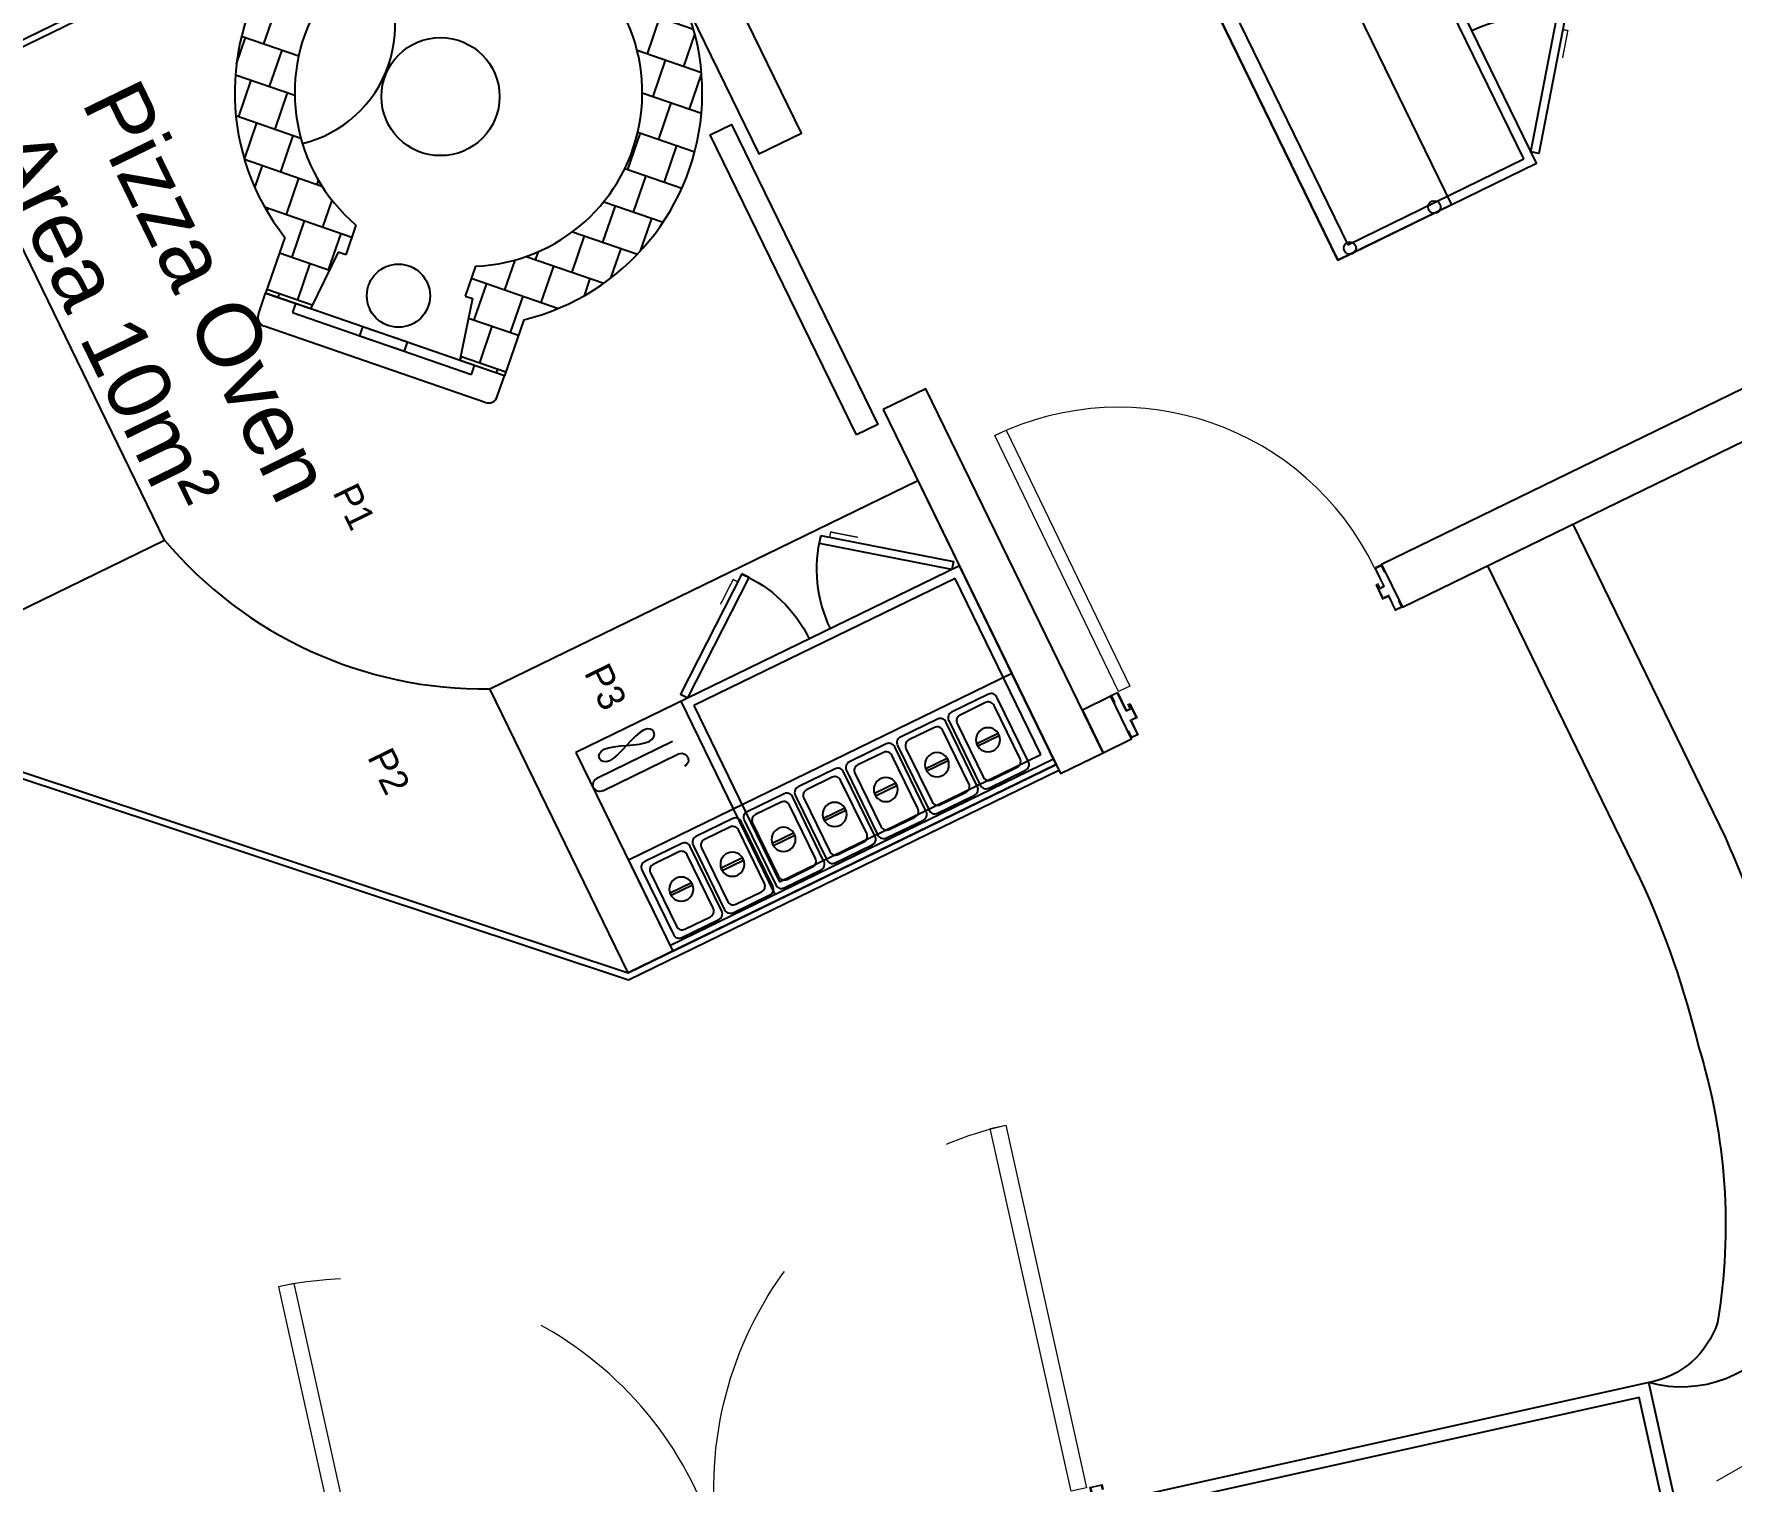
# Model space of a CAD drawing. Header units: millimetres. Extents: x 32582 to 41721, y -247935 to -234947.
# Drawn here: x 38858 to 39395, y -245318 to -244860 of the extents above; entities that cross this region are included whole.
import ezdxf
from ezdxf.enums import TextEntityAlignment as Align

# ---------------------------------------------------------------- set-up
doc = ezdxf.new("R2010")
doc.units = ezdxf.units.MM
doc.header["$LTSCALE"] = 300
doc.header["$MEASUREMENT"] = 0
for name, pattern in [('DASHED', [19.05, 12.7, -6.35]), ('DGN Style 2', [4.165224, 2.499135, -1.66609]), ('TDME_FASHION_L3$0$DGN Style 2', [4.165224, 2.499135, -1.66609])]:
    doc.linetypes.add(name, pattern=pattern)
for name, color, linetype in [('002 Çizgi', 7, 'Continuous'), ('I-FURNITURE', 2, 'Continuous'), ('ID-facade', 1, 'Continuous'), ('Kitchen-wall', 3, 'Continuous'), ('Sktürk_Çizgi', 7, 'Continuous')]:
    doc.layers.add(name, color=color, linetype=linetype)
for name, color, linetype, lineweight in [('GRC-Ekipman', 4, 'Continuous', 25), ('MINORTEXT', 1, 'Continuous', 13), ('STRUCTURES', 3, 'DGN Style 2', 0), ('TDME_FASHION_L3$0$A-_DOOR----_E-', 1, 'Continuous', 13), ('TDME_FASHION_L3$0$A-_WALL----_E-', 1, 'Continuous', 30)]:
    doc.layers.add(name, color=color, linetype=linetype, lineweight=lineweight)
doc.styles.add('MINORTEXT', font='arial.ttf', dxfattribs={"height": 0.36})
doc.styles.add('TAKSİM', font='GOTHIC.TTF', dxfattribs={"height": 20})

# ---------------------------------------------------------------- blocks, each defined once
blk = doc.blocks.new('TDME_FASHION_L3$0$HR DOOR')
at = {"layer": 'TDME_FASHION_L3$0$A-_DOOR----_E-', "lineweight": 13}
blk.add_line((144.7, 928.1, 0), (126.3, 928.1, 0), dxfattribs=at)
at = {"layer": 'TDME_FASHION_L3$0$A-_DOOR----_E-', "lineweight": 13, "extrusion": (-6.36259e-18, 5.25102e-09, 1), "elevation": 0, "flags": 128}
for points in [[(124.7, 928), (124.7, 925), (146.7, 925), (146.7, 906), (96.7, 906), (96.7, 886), (52.6, 886), (52.6, 888.2), (66.7, 888.2), (66.7, 906), (2.6, 906), (2.6, 925), (24.6, 925), (24.6, 928), (-0.4, 928), (-0.4, 903), (63.7, 903), (63.7, 891.2), (49.6, 891.2), (49.6, 883), (99.7, 883), (99.7, 903), (149.7, 903), (149.7, 928), (124.7, 928)], [(124.7, -25), (124.7, -22), (146.7, -22), (146.7, -3), (96.7, -3), (96.7, 17), (52.6, 17), (52.6, 14.8), (66.7, 14.8), (66.7, -3), (2.6, -3), (2.6, -22), (24.6, -22), (24.6, -25), (-0.4, -25), (-0.4, 0), (63.7, 0), (63.7, 11.8), (49.6, 11.8), (49.6, 20), (99.7, 20), (99.7, 0), (149.7, 0), (149.7, -25), (124.7, -25)]]:
    blk.add_lwpolyline(points, dxfattribs=at)
at = {"layer": 'TDME_FASHION_L3$0$A-_DOOR----_E-', "elevation": 27.7}
blk.add_lwpolyline([(-0.4, 3), (-900.4, 3), (-900.4, 43), (-0.4, 43)], close=True, dxfattribs=at)
at = {"layer": 'TDME_FASHION_L3$0$A-_DOOR----_E-'}
blk.add_arc((-0.4, 3, 13.8), 900, 90, 179.9999, dxfattribs=at)
blk = doc.blocks.new('TDME_FASHION_L3$0$Doors_MR')
at = {"layer": 'TDME_FASHION_L3$0$A-_DOOR----_E-', "extrusion": (-3.1999e-12, -2.0425e-12, -1)}
for p, q in [((0, 0), (30, 0)), ((0, -12), (0, 0)), ((0, 0), (0, 0)), ((30, 0), (30, -47)), ((1860, 0), (1830, 0)), ((1830, 0), (1830, -47)), ((1860, -12), (1860, 0)), ((1860, 0), (1860, 0)), ((2, -12), (0, -12)), ((28, -2), (1.9, -2)), ((1.9, -2), (2, -2)), ((2, -2), (2, -12)), ((28, -49), (28, -2)), ((1832, -49), (1832, -2)), ((1832, -2), (1858.1, -2)), ((1858.1, -2), (1858, -2)), ((1858, -2), (1858, -12)), ((1858, -12), (1860, -12)), ((48, -49), (28, -49)), ((30, -47), (50, -47)), ((48, -91), (48, -49)), ((50, -47), (50, -93)), ((1830, -47), (1810, -47)), ((1810, -47), (1810, -93)), ((1812, -91), (1812, -49)), ((1812, -49), (1832, -49)), ((28, -138), (28, -91)), ((28, -91), (48, -91)), ((50, -93), (30, -93)), ((30, -93), (30, -140)), ((1810, -93), (1830, -93)), ((1832, -91), (1812, -91)), ((1830, -93), (1830, -140)), ((1832, -138), (1832, -91)), ((0, -140), (0, -128)), ((0, -128), (2, -128)), ((30, -140), (0, -140)), ((2, -138), (1.9, -138)), ((1.9, -138), (28, -138)), ((2, -128), (2, -138)), ((1830, -140), (1860, -140)), ((1858.1, -138), (1832, -138)), ((1860, -128), (1858, -128)), ((1858, -128), (1858, -138)), ((1858, -138), (1858.1, -138)), ((1860, -140), (1860, -128))]:
    blk.add_line(p, q, dxfattribs=at)
at = {"layer": 'TDME_FASHION_L3$0$A-_DOOR----_E-'}
for p, q in [((38, -1030, 0), (37.9, -140, 0)), ((37.9, -140, 0), (75.9, -140, 0)), ((75.9, -140, 0), (76, -1030, 0)), ((1784.1, -140, 0), (1784, -1030, 0)), ((1822.1, -140, 0), (1784.1, -140, 0)), ((1822, -1030, 0), (1822.1, -140, 0)), ((76, -1030, 0), (38, -1030, 0)), ((1784, -1030, 0), (1822, -1030, 0))]:
    blk.add_line(p, q, dxfattribs=at)
at = {"layer": 'TDME_FASHION_L3$0$A-_DOOR----_E-', "linetype": 'TDME_FASHION_L3$0$DGN Style 2', "extrusion": (3.19986e-12, -2.04249e-12, -1)}
blk.add_ellipse((28, -138), major_axis=(885.8, -172.2, 0), ratio=0.988071, start_param=6.091196, end_param=7.653103, dxfattribs=at)
at = {"layer": 'TDME_FASHION_L3$0$A-_DOOR----_E-', "linetype": 'TDME_FASHION_L3$0$DGN Style 2'}
blk.add_ellipse((1832, -138), major_axis=(-885.8, -172.2, 0), ratio=0.988071, start_param=6.091196, end_param=7.653103, dxfattribs=at)
blk = doc.blocks.new('A$C1ED519BD')
at = {"layer": '002 Çizgi', "color": 7}
for points in [[(0, 27.82), (0, 97.82), (188, 97.82), (188, 27.82)], [(16.44, 30.84), (17.9, 31.01), (19.6, 31.47), (21.46, 32.11), (23.41, 32.84), (25.36, 33.58), (27.22, 34.22), (28.93, 34.67), (30.38, 34.85), (31.53, 34.67), (32.34, 34.22), (32.83, 33.58), (33, 32.84), (32.83, 32.11), (32.34, 31.47), (31.53, 31.01), (30.38, 30.84), (28.93, 31.01), (27.22, 31.47), (25.36, 32.11), (23.41, 32.84), (21.46, 33.58), (19.6, 34.22), (17.9, 34.67), (16.44, 34.85), (15.3, 34.67), (14.48, 34.22), (13.99, 33.58), (13.83, 32.84), (13.99, 32.11), (14.48, 31.47), (15.3, 31.01)], [(79.96, 0), (45.85, 25.77), (47.4, 27.82), (81.51, 2.05)], [(125.94, 0), (91.83, 25.77), (93.38, 27.82), (127.49, 2.05)], [(151.31, 0.15), (185.54, 25.76), (184, 27.82), (149.77, 2.2)]]:
    blk.add_lwpolyline(points, close=True, dxfattribs=at)
blk.add_lwpolyline([(45, 97.82), (45, 27.82)], dxfattribs=at)
at = {"layer": '002 Çizgi', "color": 7, "linetype": 'DASHED'}
blk.add_lwpolyline([(48, 92.82), (185, 92.82), (185, 30.82), (48, 30.82)], close=True, dxfattribs=at)
at = {"layer": '002 Çizgi', "color": 7}
for points in [[(10.33, 42.5), (37, 42.5, 1), (37, 46.84)], [(37, 38.15), (10.33, 38.15, -1), (10.33, 42.5)]]:
    blk.add_lwpolyline(points, format="xyb", dxfattribs=at)
at = {"layer": '002 Çizgi', "color": 7, "const_width": 0.428}
for points in [[(77.72, 1.7), (76.72, 0.38), (71.09, 4.63), (69.64, 5.72)], [(123.7, 1.7), (122.7, 0.38), (117.07, 4.63), (115.62, 5.72)], [(153.56, 1.84), (154.55, 0.51), (160.21, 4.74), (161.65, 5.83)]]:
    blk.add_lwpolyline(points, dxfattribs=at)
at = {"layer": '002 Çizgi', "color": 7}
for centre, start, end in [((47.4, 27.82), 319.4908, 0), ((93.38, 27.82), 319.4908, 0), ((184, 27.82), 180, 220.245)]:
    blk.add_arc(centre, 42.75, start, end, dxfattribs=at)
blk = doc.blocks.new('A$C01E77913')
at = {"layer": 'Sktürk_Çizgi'}
for points in [[(2, 26.8), (15, 26.8, -0.414214), (17, 24.8), (17, 2, -0.414214), (15, 0), (2, 0, -0.414214), (0, 2), (0, 24.8, -0.414214)], [(4, 24.8), (13, 24.8, -0.414214), (15, 22.8), (15, 4, -0.414214), (13, 2), (4, 2, -0.414214), (2, 4), (2, 22.8, -0.414214)]]:
    blk.add_lwpolyline(points, format="xyb", close=True, dxfattribs=at)
blk.add_lwpolyline([(4.71, 14.27), (12.21, 14.27), (12.21, 13.52), (4.71, 13.52)], close=True, dxfattribs=at)
blk.add_circle((8.46, 13.87), 3.82, dxfattribs=at)
blk = doc.blocks.new('A$C3596506F')
at = {"layer": '002 Çizgi', "color": 7}
for p, q in [((95.82, 135), (95.82, 0)), ((32.11, 129.01), (31.47, 128.52)), ((32.84, 129.17), (32.11, 129.01)), ((33.58, 129.01), (32.84, 129.17)), ((34.22, 128.52), (33.58, 129.01)), ((38.15, 106), (38.15, 132.67)), ((42.5, 132.67), (42.5, 106)), ((31.01, 127.7), (30.84, 126.56)), ((30.84, 126.56), (31.01, 125.1)), ((31.47, 128.52), (31.01, 127.7)), ((31.01, 125.1), (31.47, 123.4)), ((34.67, 127.7), (34.22, 128.52)), ((34.22, 123.4), (34.67, 125.1)), ((34.85, 126.56), (34.67, 127.7)), ((34.67, 125.1), (34.85, 126.56)), ((31.47, 123.4), (32.11, 121.54)), ((32.11, 121.54), (32.84, 119.59)), ((32.11, 117.64), (32.84, 119.59)), ((32.84, 119.59), (33.58, 121.54)), ((32.84, 119.59), (33.58, 117.64)), ((33.58, 121.54), (34.22, 123.4)), ((30.84, 112.62), (31.01, 114.07)), ((31.01, 114.07), (31.47, 115.78)), ((31.47, 115.78), (32.11, 117.64)), ((33.58, 117.64), (34.22, 115.78)), ((34.22, 115.78), (34.67, 114.07)), ((34.67, 114.07), (34.85, 112.62)), ((31.01, 111.47), (30.84, 112.62)), ((31.47, 110.66), (31.01, 111.47)), ((32.11, 110.17), (31.47, 110.66)), ((32.84, 110), (32.11, 110.17)), ((33.58, 110.17), (32.84, 110)), ((34.22, 110.66), (33.58, 110.17)), ((34.67, 111.47), (34.22, 110.66)), ((34.85, 112.62), (34.67, 111.47))]:
    blk.add_line(p, q, dxfattribs=at)
for points in [[(27.82, 135), (97.82, 135), (97.82, 0), (27.82, 0)], [(65.82, 0), (65.82, 135), (97.82, 135), (97.82, 0)], [(0, 63.04), (25.77, 97.15), (27.82, 95.6), (2.05, 61.49)], [(0, 35.2), (25.77, 1.09), (27.82, 2.64), (2.05, 36.75)]]:
    blk.add_lwpolyline(points, close=True, dxfattribs=at)
blk.add_lwpolyline([(95.82, 98), (27.82, 98)], dxfattribs=at)
at = {"layer": '002 Çizgi', "color": 7, "linetype": 'DASHED'}
blk.add_lwpolyline([(92.82, 95), (92.82, 3), (30.82, 3), (30.82, 95)], close=True, dxfattribs=at)
at = {"layer": '002 Çizgi', "color": 7, "const_width": 0.428}
for points in [[(1.7, 65.28), (0.38, 66.28), (4.63, 71.91), (5.72, 73.36)], [(1.7, 32.96), (0.38, 31.96), (4.63, 26.33), (5.72, 24.89)]]:
    blk.add_lwpolyline(points, dxfattribs=at)
at = {"layer": '002 Çizgi', "color": 7}
for centre, radius, start, end in [((40.32, 132.67), 2.17, 0, 180), ((44.67, 106), 2.17, 180, 0), ((27.82, 95.6), 42.75, 229.4908, 270), ((27.82, 2.64), 42.75, 90, 130.5092)]:
    blk.add_arc(centre, radius, start, end, dxfattribs=at)
at = {"layer": '002 Çizgi', "color": 7, "rotation": 90}
for p in [(95.21, 115.51), (95.21, 97.51), (95.21, 79.51), (95.21, 61.51), (95.21, 43.51), (95.21, 25.51), (95.21, 7.51)]:
    blk.add_blockref('A$C01E77913', p, dxfattribs=at)
blk = doc.blocks.new('MorelloForni.  FG 110')
h = blk.add_hatch()
h.set_pattern_fill('AR-B88', color=251, scale=0.06, style=0)
h.set_pattern_definition([(0, (-14081.763, -5089.19), (0, 12.192), []), (90, (-14081.763, -5089.19), (-6.096, 12.192), [12.192, -12.192])])
h.paths.add_polyline_path([(20, -125.23), (20, -135.23), (22.5, -135.23), (24.99, -154.96), (40, -154.96), (40, -136.26, 3.406438), (-40, -136.26), (-40, -154.96), (-24.99, -154.96), (-22.5, -135.23), (-20, -135.23), (-20, -125.23, -5.311738)])
for p, q in [((-20, -125.23), (-20, -135.23)), ((20, -125.23), (20, -135.23)), ((-40, -136.26), (-40, -155)), ((-22.5, -135.23), (-25, -155)), ((-20, -135.23), (-22.5, -135.23)), ((20, -135.23), (22.5, -135.23)), ((22.5, -135.23), (25, -155)), ((40, -136.26), (40, -155)), ((-40, -154.96), (-24.99, -154.96)), ((40, -155), (-40, -155)), ((-40, -162), (-40, -155)), ((-38.28, -155), (-38.28, -154.96)), ((30, -155), (-30, -155)), ((-30, -155), (-30, -158)), ((-26.09, -155), (-26.09, -154.96)), ((7.5, -155), (-7.5, -155)), ((-7.5, -155), (-7.5, -158)), ((7.5, -158), (7.5, -155)), ((24.99, -154.96), (40, -154.96)), ((30, -158), (30, -155)), ((34.87, -155), (34.87, -154.96)), ((40, -162), (40, -155)), ((-30, -158), (30, -158)), ((-7.5, -158), (7.5, -158)), ((37, -165), (-37, -165))]:
    blk.add_line(p, q)
blk.add_circle((0, -142), 10)
for centre, radius, start, end in [((0, -74), 74, 302.7204, 237.2796), ((0, -74), 55, 291.3237, 248.6763), ((-65.25, -74), 38.48, 302.7104, 57.2896), ((-37, -162), 3, 180, 270), ((37, -162), 3, 270, 0)]:
    blk.add_arc(centre, radius, start, end)

msp = doc.modelspace()

# ---------------------------------------------------------------- linework, layer by layer
at = {"layer": 'I-FURNITURE', "elevation": 0}
for points in [[(38958.02, -244811.02), (38718.93, -244927.46), (38790.28, -245073.96), (39046.44, -245158.96), (39182.68, -245092.61), (39182.68, -245092.61)], [(38958.91, -244812.85), (38721.6, -244928.38), (38791.7, -245072.33), (39046.3, -245156.81), (39181.81, -245090.82), (39181.81, -245090.82)], [(38791.7, -245072.33), (39046.3, -245156.81)]]:
    msp.add_lwpolyline(points, dxfattribs=at)
at = {"layer": 'I-FURNITURE', "color": 1, "elevation": 0}
for points in [[(38899.59, -245019.78), (38829.49, -244875.84), (38721.6, -244928.38), (38791.7, -245072.33)], [(39138.02, -245000.91), (39181.81, -245090.82), (39046.3, -245156.81), (39002.51, -245066.9)]]:
    msp.add_lwpolyline(points, close=True, dxfattribs=at)
at = {"layer": 'I-FURNITURE', "elevation": 0}
for points in [[(39345.3, -245014.74), (39393.65, -245114.03, -0.018091), (39415.9, -245171.96, -0.18267), (39412.54, -245269.81, -0.331764), (39369.34, -245286.5, 0.02963)], [(39318.32, -245027.88), (39366.54, -245126.89, -0.048616), (39385.2, -245180.53, -0.116378), (39391.1, -245267.53, -0.276835), (39369.34, -245286.5, -11.869464)]]:
    msp.add_lwpolyline(points, format="xyb", dxfattribs=at)
at = {"layer": 'I-FURNITURE', "color": 1}
msp.add_circle((38986.92, -244879.35, 0), 18.7, dxfattribs=at)
at = {"layer": 'ID-facade'}
msp.add_lwpolyline([(39118.55, -244986.45), (39072.3, -244891.47), (39079.04, -244888.18), (39125.3, -244983.16)], close=True, dxfattribs=at)
at = {"layer": 'ID-facade', "elevation": 0}
msp.add_lwpolyline([(38899.59, -245019.78, 0.224491), (39002.51, -245066.9, 3.259925)], format="xyb", dxfattribs=at)
for points in [[(39386.57, -245363.96), (39369.34, -245286.5), (38961.25, -245377.27)], [(39382.66, -245364.83), (39366.3, -245291.27), (38962.12, -245381.17)]]:
    msp.add_lwpolyline(points, dxfattribs=at)
at = {"layer": 'Kitchen-wall', "elevation": 0}
for points in [[(39029.66, -244778.4), (39087.67, -244897.52), (39101.16, -244890.95), (39043.15, -244771.83)], [(39517.57, -244914.12), (39284.8, -245027.51), (39291.37, -245041), (39524.14, -244927.61)], [(39127.08, -244978.43), (39183.19, -245093.65), (39196.67, -245087.09), (39140.56, -244971.87)], [(39199.1, -245069.22), (39190.12, -245073.63), (39196.69, -245087.11), (39205.66, -245082.71)]]:
    msp.add_lwpolyline(points, close=True, dxfattribs=at)
at = {"layer": 'Sktürk_Çizgi', "elevation": 0}
msp.add_lwpolyline([(39188.59, -244762.1), (39224.55, -244744.59), (39306.87, -244913.61), (39270.91, -244931.12)], close=True, dxfattribs=at)
at = {"layer": 'Sktürk_Çizgi'}
for centre in [(39301.48, -244914.29, 0), (39274.76, -244927.31, 0)]:
    msp.add_circle(centre, 1.97, dxfattribs=at)
at = {"layer": 'STRUCTURES', "color": 3, "ltscale": 0.3}
msp.add_line((39838.26, -245059.89), (39390.84, -245317.69), dxfattribs=at)

# ---------------------------------------------------------------- block references
at = {"xscale": -1, "rotation": 115.9660409952209}
msp.add_blockref('A$C3596506F', (39138.98, -245002.87, 0), dxfattribs=at)
at = {"layer": 'GRC-Ekipman', "rotation": 340.9660409952313}
msp.add_blockref('MorelloForni.  FG 110', (39019.93, -244808.15), dxfattribs=at)
at = {"layer": 'Sktürk_Çizgi', "xscale": -1, "rotation": 115.9660409952179}
msp.add_blockref('A$C1ED519BD', (39276.53, -244719.27, 0), dxfattribs=at)
at = {"layer": 'TDME_FASHION_L3$0$A-_DOOR----_E-', "lineweight": 0, "extrusion": (3.44773e-09, -3.9606e-09, 1), "xscale": 0.09999999999999998, "yscale": 0.09999999999999998, "zscale": 0.09999999999999998, "rotation": 295.7827140747806}
msp.add_blockref('TDME_FASHION_L3$0$HR DOOR', (39201.28, -245067.9, 0), dxfattribs=at)
at = {"layer": 'TDME_FASHION_L3$0$A-_WALL----_E-', "xscale": 0.1321754532759309, "yscale": 0.1321754532759309, "zscale": 0.1321754532759309, "rotation": 192.5396896368885}
msp.add_blockref('TDME_FASHION_L3$0$Doors_MR', (39200.32, -245336.82), dxfattribs=at)

# ---------------------------------------------------------------- texts
at = {"style": 'TAKSİM'}
for s, p in [('P1', (38955.76, -245011.02, 0.01)), ('P3', (39035.33, -245068.07, 0.01)), ('P2', (38966.74, -245094.79, 0.01))]:
    msp.add_text(s, height=8.64, rotation=295.966, dxfattribs=at).set_placement(p, align=Align.CENTER)
at = {"layer": 'MINORTEXT', "insert": (38891.09, -244872.31), "char_height": 20, "attachment_point": 1, "rotation": 295.966, "style": 'MINORTEXT'}
msp.add_mtext('Pizza Oven\\PArea 10m²', dxfattribs=at)

doc.saveas('drawing.dxf')
